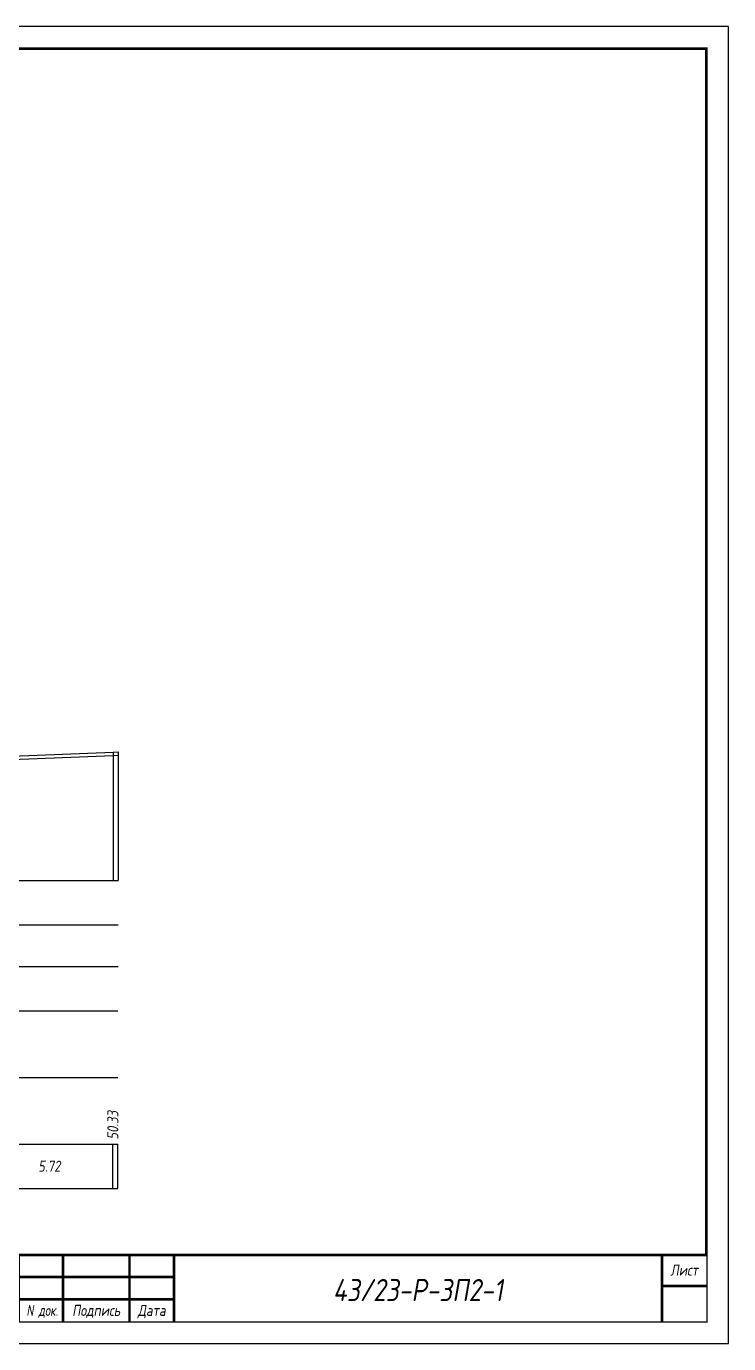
# Model space of a CAD drawing. Extents: x -717 to 1451, y -133302 to 233.
# Drawn here: x 231.7 to 389.9, y -84182.4 to -83885.4 of the extents above; entities that cross this region are included whole.
import ezdxf
from ezdxf.enums import TextEntityAlignment as Align

# ---------------------------------------------------------------- set-up
doc = ezdxf.new("R2010")
doc.units = 0
for name, color, linetype in [('Зарамочное оформление', 7, 'Continuous'), ('Код_510', 7, 'Continuous'), ('Таблица', 7, 'Continuous'), ('Черный поперечник', 3, 'Continuous')]:
    doc.layers.add(name, color=color, linetype=linetype)
doc.layers.add('Контур_2570', color=7, linetype='Continuous', true_color=0x80ff00)
doc.styles.add('М', font='romand.shx', dxfattribs={"width": 0.8, "oblique": 10, "height": 2.5})

# ---------------------------------------------------------------- blocks, each defined once
blk = doc.blocks.new('Штамп')
at = {"linetype": 'Continuous'}
blk.add_wipeout([(199.95, -411.25), (384.95, -411.25), (384.95, -426.25), (199.95, -426.25)], dxfattribs=at).dxf.layer = 'Зарамочное оформление'
at = {"layer": 'Зарамочное оформление', "linetype": 'Continuous', "lineweight": -3, "const_width": 0.6, "flags": 128}
for points in [[(199.95, -426.25), (199.95, -411.25), (384.95, -411.25)], [(209.95, -411.25), (209.95, -426.25)], [(219.95, -411.25), (219.95, -426.25)], [(229.95, -411.25), (229.95, -426.25)], [(239.95, -411.25), (239.95, -426.25)], [(254.95, -411.25), (254.95, -426.25)], [(264.95, -411.25), (264.95, -426.25)], [(374.95, -411.25), (374.95, -426.25)], [(199.95, -416.25), (264.95, -416.25)], [(374.95, -418.25), (384.95, -418.25)], [(199.95, -421.25), (264.95, -421.25)]]:
    blk.add_lwpolyline(points, dxfattribs=at)
at = {"linetype": 'Continuous', "insert": (319.95, -419.17), "char_height": 5, "width": 110, "attachment_point": 5, "style": 'М'}
blk.add_mtext('{\\Q10;\\W0.8;43/23-Р-ЗП2-1}', dxfattribs=at)
at = {"layer": 'Зарамочное оформление', "linetype": 'Continuous', "style": 'М', "oblique": 10}
for s, width, p in [('Лист', 0.8, (379.95, -414.66)), ('Изм.', 0.8, (204.95, -423.75)), ('Кол.уч.', 0.7, (214.95, -423.75)), ('Лист', 0.8, (224.95, -423.75)), ('N док.', 0.7, (235.28, -423.75)), ('Подпись', 0.8, (247.45, -423.75)), ('Дата', 0.8, (259.95, -423.75))]:
    blk.add_text(s, height=2.5, dxfattribs=dict(at, width=width)).set_placement(p, align=Align.MIDDLE_CENTER)
blk = doc.blocks.new('шифр')
blk.add_blockref('Штамп', (0, -83811))

msp = doc.modelspace()

# ---------------------------------------------------------------- linework, layer by layer
at = {"flags": 128}
msp.add_lwpolyline([(-30.054, -84182.421), (389.946, -84182.421), (389.946, -83885.421), (-30.054, -83885.421)], close=True, dxfattribs=at)
at = {"const_width": 0.6, "flags": 128}
msp.add_lwpolyline([(-10.054, -84177.421), (384.946, -84177.421), (384.946, -83890.421), (-10.054, -83890.421)], close=True, dxfattribs=at)
at = {"layer": 'Код_510'}
for p, q in [((251.183, -84147.421), (251.183, -84137.421)), ((252.319, -84147.421), (252.319, -84137.421))]:
    msp.add_line(p, q, dxfattribs=at)
at = {"layer": 'Контур_2570', "flags": 128}
msp.add_lwpolyline([(87.638, -84057.807), (101.501, -84052.704), (102.111, -84052.492), (102.111, -84051.742), (102.602, -84051.715), (121.049, -84051.019), (145.602, -84051.08), (146.074, -84051.074), (171.313, -84051.506), (171.529, -84051.509), (171.703, -84051.516), (191.683, -84051.991), (191.683, -84052.741), (193.683, -84053.039), (194.699, -84053.143), (196.084, -84052.775), (210.411, -84050.016), (211.373, -84050.122), (219.673, -84051.075), (222.634, -84050.933), (251.237, -84049.789), (252.373, -84049.747)], dxfattribs=at)
at = {"layer": 'Таблица'}
for p, q in [((87.638, -84078), (252.373, -84078)), ((87.638, -84088), (252.373, -84088)), ((87.638, -84097.421), (252.373, -84097.421)), ((87.584, -84107.421), (252.319, -84107.421)), ((87.584, -84122.421), (252.319, -84122.421)), ((87.584, -84137.421), (252.319, -84137.421)), ((87.584, -84147.421), (252.319, -84147.421))]:
    msp.add_line(p, q, dxfattribs=at)
at = {"layer": 'Черный поперечник', "color": 7}
for p, q in [((251.237, -84049.039), (251.237, -84078)), ((252.373, -84048.997), (252.373, -84078))]:
    msp.add_line(p, q, dxfattribs=at)
at = {"layer": 'Черный поперечник', "flags": 128}
msp.add_lwpolyline([(87.638, -84057.057), (101.501, -84051.954), (102.111, -84051.742), (102.602, -84051.715), (121.049, -84051.019), (145.602, -84051.08), (146.074, -84051.074), (171.313, -84051.506), (171.529, -84051.509), (171.703, -84051.516), (191.683, -84051.991), (193.683, -84052.289), (194.699, -84052.393), (196.084, -84052.025), (210.411, -84049.266), (211.373, -84049.372), (219.673, -84050.325), (222.634, -84050.183), (251.237, -84049.039), (252.373, -84048.997)], dxfattribs=at)

# ---------------------------------------------------------------- texts
at = {"linetype": 'Continuous', "style": 'М', "oblique": 10, "width": 0.8}
msp.add_text('275', height=2.5, dxfattribs=at).set_placement((380.312, -84173.509), align=Align.MIDDLE)
at = {"layer": 'Код_510', "style": 'М', "oblique": 10, "width": 0.8}
msp.add_text('50.33', height=2.5, rotation=90, dxfattribs=at).set_placement((251.183, -84136.421), align=Align.MIDDLE_LEFT)
msp.add_text('5.72', height=2.5, dxfattribs=at).set_placement((236.881, -84142.421), align=Align.MIDDLE_CENTER)

# ---------------------------------------------------------------- next in the draw order: block references
msp.add_blockref('шифр', (0, 59.829))

doc.saveas('drawing.dxf')
